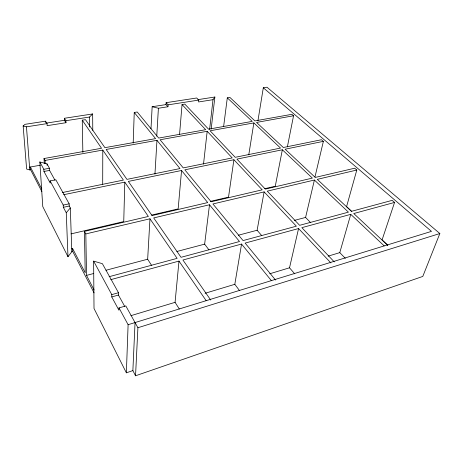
<?xml version="1.0" encoding="UTF-8"?>
<svg xmlns="http://www.w3.org/2000/svg" width="463" height="463" viewBox="0 0 463 463"><rect width="100%" height="100%" fill="white"/><g stroke="black" fill="none" stroke-linecap="round" stroke-linejoin="round"><path stroke-width="0.69" d="M102.699 184.199L102.786 150.07L45.067 160.447L44.002 158.531L101.547 148.27L82.258 120.166L85.47 119.662L104.91 147.668L155.58 138.628L134.247 112.463L137.233 111.994L158.699 138.072L205.676 129.692L182.04 104.54L184.824 104.106L208.57 129.177L252.248 121.387L227.304 97.849L223.606 126.694M257.96 120.6L263.308 87.773L266.977 87.212L439.85 233.537L422.788 276.428L135.543 375.788L137.91 327.729L125.809 305.916L119.003 307.912L118.945 310.245L111.762 296.939L111.791 294.624L93.619 261.115L102.381 263.684L118.493 292.726L118.441 295.041L124.692 306.356M63.761 194.686L124.802 182.144L123.743 221.592L71.082 233.879M133.188 143.067L134.247 112.463M135.046 322.561L132.875 370.597L126.364 372.819L128.106 324.696L119.003 307.912M150.99 128.76L152.153 106.727L165.986 104.586L167.942 106.75L158.404 108.244L152.153 106.727M151.488 265.241L147.662 259.222L149.966 218.796L85.823 233.919L84.422 231.396L148.351 216.452L124.802 182.144M156.754 136.174L158.404 108.244M154.949 174.117L156.963 140.324L106.16 149.462L126.931 179.378L179.991 168.567L156.963 140.324M165.986 104.586L166.113 102.682L196.694 97.994L198.76 100.083L198.575 101.953L213.009 99.69L214.873 97.016L197.927 99.643M167.942 106.75L168.075 104.841L166.113 102.682M179.575 134.235L182.04 104.54M181.56 170.482L207.719 202.574L152.067 215.584L128.344 181.415L181.56 170.482L178.162 208.894L151.598 215.092M179.32 309.024L175.072 302.339L178.99 261.086L110.744 279.658M203.517 164.139L207.181 131.295L160.088 139.762L183.25 167.901L232.206 157.924L207.181 131.295M209.617 129.466L213.009 99.69M211.169 129.096L214.873 97.016M208.923 249.841L204.64 244.146L209.507 204.762L153.693 217.923L181.039 257.306L239.498 241.536L209.507 204.762M233.908 159.729L262.197 189.836L211.128 201.775L184.824 169.817L233.908 159.729L228.519 197.14L210.462 201.353M248.776 154.839L253.857 122.909L210.08 130.774L235.216 157.31L280.537 148.079L253.857 122.909M239.533 290.59L234.816 284.311L241.553 244.059L182.92 260.015L210.706 300.036M261.774 235.667L257.11 230.261L264.124 191.885L212.922 203.957L243.058 240.575L296.372 226.199L264.124 191.885M282.337 149.78L312.363 178.11L265.328 189.107L236.923 159.11L282.337 149.78L275.265 186.236L264.83 188.672M287.361 146.904L293.554 115.767L291.864 114.32L254.939 120.907L229.908 97.444L227.304 97.849M294.705 273.818L289.514 267.805L298.577 228.543L245.124 243.087L275.531 280.034M314.973 176.97L323.371 141.354L321.484 139.733L283.321 147.512L256.554 122.423L293.554 115.767M310.58 222.587L305.58 217.436L314.4 180.032L267.261 191.144L299.63 225.319L348.442 212.152L314.4 180.032M323.371 141.354L285.133 149.208L315.251 177.433L354.681 168.219L356.799 170.037L346.584 206.585L351.782 211.458M328.169 256.137L339.778 252.636L350.763 214.34L384.163 245.859M356.799 170.037L317.294 179.349L351.429 211.348L392.144 200.363L394.551 202.429L382.102 239.863L387.826 245.228M54.941 180.136L49.564 170.407L49.443 168.266L47.018 163.89L39.841 161.969L42.77 206.585L67.986 256.733L71.817 251.745L72.755 251.513L94.093 292.905M67.986 256.733L66.261 212.743L70.312 207.951L69.253 206.035L69.172 203.824L55.844 179.794L50.114 180.911L50.235 183.082L43.956 171.46L43.823 169.308L39.841 161.969M92.652 113.95L64.351 118.291L65.914 120.698L89.556 117.029L92.652 113.95L92.785 130.439M41.873 191.613L30.61 169.765L29.782 169.915L26.622 169.059L23.15 125.971L25.066 124.321L45.559 121.173L47.035 123.627L47.151 125.664L65.983 122.712L65.914 120.698M137.91 327.729L439.85 233.537M128.106 324.696L431.481 231.373L263.308 87.773M130.931 315.662L175.072 302.339M205.086 293.282L234.816 284.311M269.686 273.789L289.514 267.805M111.762 296.939L118.441 295.041M111.791 294.624L118.493 292.726M350.763 214.34L301.841 227.657L334.28 261.908M394.551 202.429L353.761 213.53L387.762 245.402M109.106 276.706L177.121 258.36L149.966 218.796M94.093 289.983L86.535 275.392L93.485 273.558M105.986 270.247L147.662 259.222M176.889 251.484L204.64 244.146M238.399 235.21L257.11 230.261M294.393 220.394L305.58 217.436M71.719 248.828L72.656 248.596L85.204 272.817L84.422 231.396M50.114 180.911L63.228 205.086L63.321 207.302L69.253 206.035M63.228 205.086L69.172 203.824M62.557 192.498L123.395 180.095L102.786 150.07M43.956 171.46L49.564 170.407M43.823 169.308L49.443 168.266M29.568 167.166L40.345 165.198M46.369 123.094L64.426 120.305L65.983 122.712M23.15 125.971L26.455 126.821L47.035 123.627M168.075 104.841L198.76 100.083M339.778 252.636L345.311 258.331M298.577 228.543L330.906 262.943M241.553 244.059L271.37 280.624M178.99 261.086L206.191 300.707M63.321 207.302L66.261 212.743M41.832 189.083L30.396 167.016L30.61 169.765M132.875 370.597L135.543 375.788M126.364 372.819L94.018 308.491L93.619 261.115M26.455 126.821L29.782 169.915M44.002 158.531L44.309 163.543M45.067 160.447L45.235 163.312M45.559 121.173L45.634 122.527M47.018 163.89L47.099 165.332M64.351 118.291L64.426 120.305M70.312 207.951L71.817 251.745M72.656 248.596L72.755 251.513M82.258 120.166L82.865 152.408M85.823 233.919L86.535 275.392M89.556 117.029L89.672 126.984"/></g></svg>
